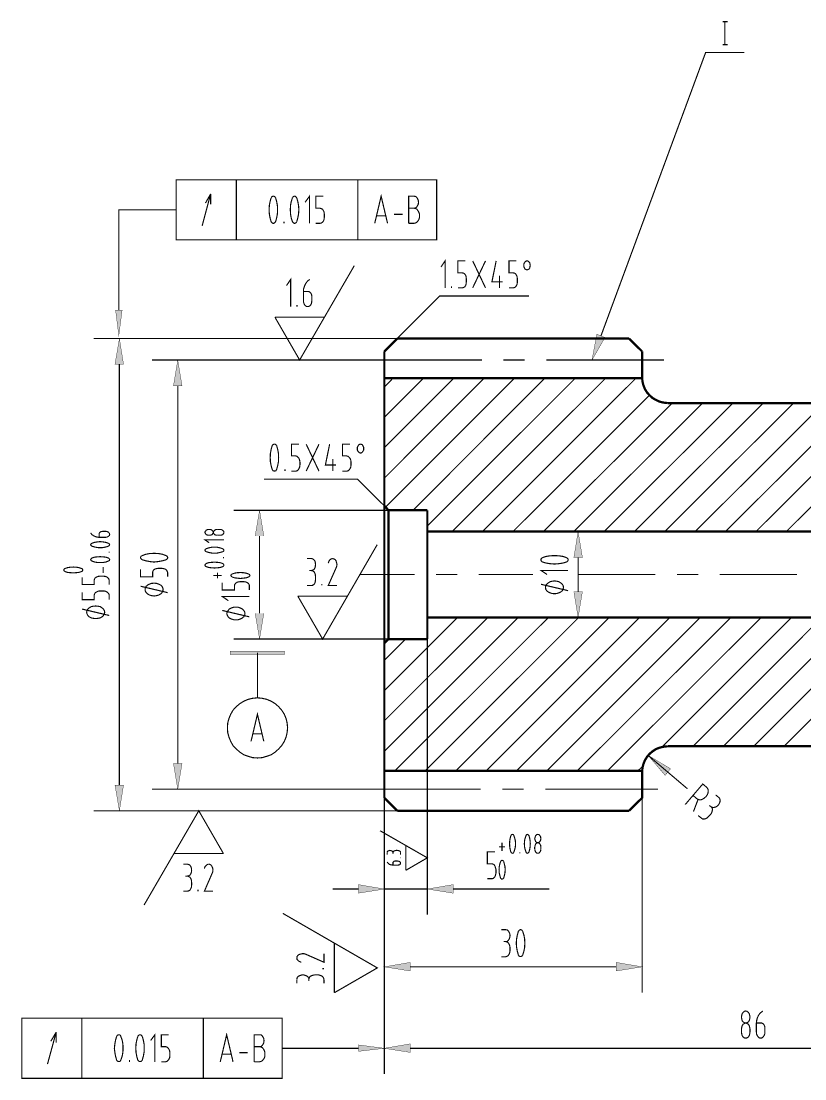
# Model space of a CAD drawing. Header units: millimetres. Extents: x -127 to 1462, y -19 to 409.
# Drawn here: x 77.3 to 168, y 134.1 to 256.6 of the extents above; entities that cross this region are included whole.
import ezdxf

# ---------------------------------------------------------------- set-up
doc = ezdxf.new("R2010")
doc.units = ezdxf.units.MM
doc.header["$LTSCALE"] = 0.5
doc.layers.add('H', color=7, linetype='Continuous')
doc.layers.add('P', color=7, linetype='Continuous')

msp = doc.modelspace()

# ---------------------------------------------------------------- hatches: boundary and pattern name
at = {"layer": 'H', "linetype": 'Continuous'}
for points in [[(88.618, 220.169), (88.23, 223.15), (88.988, 223.15), (88.618, 220.169)], [(88.159, 216.853), (89.165, 216.853), (88.671, 219.851), (88.159, 216.853)], [(144.886, 219.975), (143.969, 220.327), (143.387, 217.346), (144.886, 219.975)], [(94.933, 214.365), (95.938, 214.365), (95.426, 217.346), (94.933, 214.365)], [(104.405, 196.973), (105.392, 196.973), (104.916, 199.954), (104.405, 196.973)], [(141.288, 194.486), (142.293, 194.486), (141.781, 197.467), (141.288, 194.486)], [(141.288, 190.5), (142.293, 190.5), (141.781, 187.519), (141.288, 190.5)], [(104.405, 188.013), (105.392, 188.013), (104.916, 185.032), (104.405, 188.013)], [(101.529, 183.25), (101.529, 183.621), (107.791, 183.621), (107.791, 183.25), (101.529, 183.25)], [(94.933, 170.603), (95.938, 170.603), (95.426, 167.622), (94.933, 170.603)], [(152.488, 170.004), (151.853, 169.245), (149.895, 171.538), (152.488, 170.004)], [(88.159, 168.116), (89.165, 168.116), (88.671, 165.135), (88.159, 168.116)], [(116.364, 156.58), (116.364, 155.575), (119.345, 156.069), (116.364, 156.58)], [(127.3, 156.58), (127.3, 155.575), (124.319, 156.069), (127.3, 156.58)], [(122.326, 147.567), (122.326, 146.562), (119.345, 147.055), (122.326, 147.567)], [(146.209, 147.567), (146.209, 146.562), (149.19, 147.055), (146.209, 147.567)], [(119.345, 137.619), (116.364, 137.248), (116.364, 137.989), (119.345, 137.619)], [(122.326, 138.13), (122.326, 137.125), (119.345, 137.619), (122.326, 138.13)]]:
    msp.add_hatch(color=256, dxfattribs=at).paths.add_polyline_path(points)

# ---------------------------------------------------------------- linework, layer by layer
at = {"layer": 'P'}
for points, const_width in [([(158.521, 256.558), (159.103, 256.558)], 0.132), ([(158.768, 256.558), (158.768, 253.894)], 0.132), ([(158.521, 253.894), (159.103, 253.894)], 0.132), ([(144.427, 220.169), (156.545, 252.995), (159.526, 252.995), (161.008, 252.995)], 0.132), ([(95.25, 231.281), (95.25, 238.248), (102.217, 238.248), (102.217, 231.281), (95.25, 231.281)], 0.132), ([(102.217, 231.281), (116.276, 231.281), (116.276, 238.248), (102.217, 238.248)], 0.132), ([(116.276, 231.281), (125.395, 231.281), (125.395, 238.248), (116.276, 238.248)], 0.132), ([(99.236, 236.608), (98.249, 232.904)], 0.132), ([(99.236, 236.608), (98.637, 235.55)], 0.132), ([(99.236, 236.608), (99.236, 235.409)], 0.132), ([(110.684, 233.204), (110.684, 236.343), (110.173, 235.638)], 0.132), ([(118.233, 233.204), (118.974, 236.343), (119.715, 233.204)], 0.132), ([(106.239, 236.167), (106.116, 235.726), (106.027, 235.268), (106.01, 234.774), (106.027, 234.297), (106.116, 233.821), (106.239, 233.38)], 0.132), ([(106.751, 236.167), (106.662, 236.273), (106.557, 236.343), (106.433, 236.343), (106.327, 236.273), (106.239, 236.167)], 0.132), ([(106.751, 233.38), (106.874, 233.821), (106.962, 234.297), (106.98, 234.774), (106.962, 235.268), (106.874, 235.726), (106.751, 236.167)], 0.132), ([(108.708, 236.167), (108.567, 235.726), (108.479, 235.268), (108.462, 234.774), (108.479, 234.297), (108.567, 233.821), (108.708, 233.38)], 0.132), ([(109.202, 236.167), (109.114, 236.273), (109.008, 236.343), (108.903, 236.343), (108.797, 236.273), (108.708, 236.167)], 0.132), ([(109.202, 233.38), (109.326, 233.821), (109.414, 234.297), (109.449, 234.774), (109.414, 235.268), (109.326, 235.726), (109.202, 236.167)], 0.132), ([(111.407, 233.204), (111.901, 233.204), (112.06, 233.239), (112.183, 233.327), (112.307, 233.486), (112.377, 233.698), (112.395, 233.909), (112.395, 234.244), (112.377, 234.456), (112.307, 234.65), (112.183, 234.827), (112.06, 234.897), (111.901, 234.95), (111.407, 234.95), (111.407, 236.343), (112.272, 236.343)], 0.132), ([(122.802, 234.95), (122.961, 234.985), (123.084, 235.073), (123.19, 235.25), (123.278, 235.426), (123.296, 235.638), (123.278, 235.85), (123.19, 236.044), (123.084, 236.22), (122.961, 236.308), (122.802, 236.343), (122.167, 236.343), (122.167, 233.204)], 0.132), ([(88.6, 223.15), (88.6, 234.774), (95.25, 234.774)], 0.132), ([(119.503, 234.068), (118.463, 234.068)], 0.132), ([(120.456, 234.244), (121.461, 234.244)], 0.132), ([(122.167, 233.204), (122.802, 233.204), (122.961, 233.239), (123.102, 233.31), (123.225, 233.468), (123.331, 233.627), (123.402, 233.839), (123.419, 234.068), (123.402, 234.315), (123.331, 234.491), (123.225, 234.685), (123.102, 234.844), (122.961, 234.915), (122.802, 234.95), (122.167, 234.95)], 0.132), ([(106.239, 233.38), (106.327, 233.274), (106.433, 233.204), (106.557, 233.204), (106.662, 233.274), (106.751, 233.38)], 0.132), ([(107.721, 233.204), (107.721, 233.38)], 0.132), ([(108.708, 233.38), (108.797, 233.274), (108.903, 233.204), (109.008, 233.204), (109.114, 233.274), (109.202, 233.38)], 0.132), ([(106.68, 222.321), (109.538, 217.364), (115.87, 228.3)], 0.132), ([(126.383, 225.725), (126.383, 228.847), (125.906, 228.141)], 0.132), ([(127.864, 225.725), (128.358, 225.725), (128.499, 225.76), (128.658, 225.848), (128.764, 226.007), (128.817, 226.201), (128.834, 226.413), (128.834, 226.748), (128.817, 226.977), (128.764, 227.171), (128.658, 227.33), (128.499, 227.436), (128.358, 227.453), (127.864, 227.453), (127.864, 228.847), (128.729, 228.847)], 0.132), ([(129.575, 228.847), (131.057, 225.725)], 0.132), ([(131.057, 228.847), (129.575, 225.725)], 0.132), ([(132.292, 228.847), (131.798, 226.413), (133.033, 226.413)], 0.132), ([(133.773, 225.725), (134.267, 225.725), (134.408, 225.76), (134.549, 225.848), (134.655, 226.007), (134.726, 226.201), (134.743, 226.413), (134.743, 226.748), (134.726, 226.977), (134.655, 227.171), (134.549, 227.33), (134.408, 227.436), (134.267, 227.453), (133.773, 227.453), (133.773, 228.847), (134.638, 228.847)], 0.132), ([(136.225, 228.318), (136.208, 228.494), (136.172, 228.635), (136.084, 228.741), (135.978, 228.829), (135.872, 228.847), (135.749, 228.829), (135.643, 228.741), (135.573, 228.635), (135.502, 228.494), (135.484, 228.318), (135.502, 228.177), (135.573, 228.018), (135.643, 227.894), (135.749, 227.842), (135.872, 227.806), (135.978, 227.842), (136.084, 227.894), (136.172, 228.018), (136.208, 228.177), (136.225, 228.318)], 0.132), ([(108.497, 223.555), (108.497, 226.695), (108.021, 225.989)], 0.132), ([(110.719, 226.695), (110.508, 226.554), (110.349, 226.378), (110.19, 226.131), (110.084, 225.884), (109.996, 225.584), (109.978, 225.302), (109.978, 224.261), (109.996, 224.049), (110.067, 223.838), (110.173, 223.679), (110.314, 223.573), (110.472, 223.555), (110.613, 223.573), (110.772, 223.679), (110.878, 223.838), (110.931, 224.049), (110.949, 224.261), (110.949, 224.596), (110.949, 224.79), (110.913, 224.966), (110.825, 225.125), (110.719, 225.231), (110.596, 225.302), (110.472, 225.302), (109.978, 225.302)], 0.132), ([(132.68, 227.118), (132.68, 225.725)], 0.132), ([(127.123, 225.725), (127.123, 225.884)], 0.132), ([(119.345, 218.352), (125.748, 224.772), (136.102, 224.772)], 0.132), ([(88.6, 220.169), (88.23, 223.15), (88.988, 223.15), (88.6, 220.169)], 0.038), ([(109.238, 223.555), (109.238, 223.732)], 0.132), ([(106.68, 222.321), (112.413, 222.321)], 0.132), ([(120.844, 219.851), (85.69, 219.851)], 0.132), ([(88.159, 216.87), (89.147, 216.87), (88.671, 219.851), (88.159, 216.87)], 0.038), ([(120.844, 219.851), (119.345, 218.352)], 0.263), ([(120.844, 219.851), (147.673, 219.851)], 0.263), ([(144.886, 219.975), (143.951, 220.345), (143.387, 217.364), (144.886, 219.975)], 0.038), ([(147.673, 219.851), (149.19, 218.352)], 0.263), ([(119.345, 218.352), (119.345, 166.635)], 0.263), ([(149.19, 218.352), (149.19, 215.371)], 0.263), ([(88.671, 216.87), (88.671, 168.116)], 0.132), ([(117.052, 217.364), (92.428, 217.364)], 0.132), ([(94.933, 214.365), (95.92, 214.365), (95.426, 217.364), (94.933, 214.365)], 0.038), ([(117.052, 217.364), (130.634, 217.364)], 0.132), ([(133.138, 217.364), (135.608, 217.364)], 0.132), ([(138.113, 217.364), (151.73, 217.364)], 0.132), ([(119.345, 215.265), (149.19, 215.265)], 0.263), ([(119.345, 214.224), (120.35, 215.265)], 0.132), ([(119.345, 210.714), (123.896, 215.265)], 0.132), ([(119.345, 207.204), (127.406, 215.265)], 0.132), ([(119.345, 203.676), (130.916, 215.265)], 0.132), ([(119.486, 200.307), (134.426, 215.265)], 0.132), ([(122.661, 199.954), (137.936, 215.265)], 0.132), ([(124.319, 198.12), (141.464, 215.265)], 0.132), ([(127.194, 197.485), (144.974, 215.265)], 0.132), ([(130.704, 197.485), (148.484, 215.265)], 0.132), ([(149.19, 215.371), (149.225, 214.895), (149.331, 214.454), (149.507, 214.013), (149.754, 213.607), (150.054, 213.272), (150.407, 212.954), (150.813, 212.725), (151.236, 212.531), (151.694, 212.425), (152.171, 212.372)], 0.263), ([(95.426, 170.621), (95.426, 214.365)], 0.132), ([(134.232, 197.485), (150.036, 213.272)], 0.132), ([(137.76, 197.485), (152.682, 212.372)], 0.132), ([(141.27, 197.485), (156.192, 212.372)], 0.132), ([(144.78, 197.485), (159.703, 212.372)], 0.132), ([(148.29, 197.485), (163.213, 212.372)], 0.132), ([(151.8, 197.485), (166.723, 212.372)], 0.132), ([(152.171, 212.372), (185.967, 212.372)], 0.263), ([(155.328, 197.485), (170.251, 212.372)], 0.132), ([(158.838, 197.485), (173.761, 212.372)], 0.132), ([(162.366, 197.485), (177.271, 212.372)], 0.132), ([(165.876, 197.485), (180.799, 212.372)], 0.132), ([(106.363, 207.451), (106.239, 207.01), (106.151, 206.534), (106.133, 206.058), (106.151, 205.581), (106.239, 205.123), (106.363, 204.682)], 0.132), ([(106.874, 207.451), (106.786, 207.557), (106.68, 207.61), (106.557, 207.61), (106.451, 207.557), (106.363, 207.451)], 0.132), ([(106.874, 204.682), (106.998, 205.123), (107.086, 205.581), (107.103, 206.058), (107.086, 206.534), (106.998, 207.01), (106.874, 207.451)], 0.132), ([(108.585, 204.488), (109.079, 204.488), (109.238, 204.523), (109.361, 204.629), (109.467, 204.788), (109.538, 204.964), (109.573, 205.193), (109.573, 205.546), (109.538, 205.758), (109.467, 205.952), (109.361, 206.093), (109.238, 206.199), (109.079, 206.252), (108.585, 206.252), (108.585, 207.61), (109.449, 207.61)], 0.132), ([(110.296, 207.61), (111.778, 204.488)], 0.132), ([(111.778, 207.61), (110.296, 204.488)], 0.132), ([(113.012, 207.61), (112.518, 205.193), (113.753, 205.193)], 0.132), ([(114.494, 204.488), (114.97, 204.488), (115.147, 204.523), (115.27, 204.629), (115.376, 204.788), (115.464, 204.964), (115.482, 205.193), (115.482, 205.546), (115.464, 205.758), (115.376, 205.952), (115.27, 206.093), (115.147, 206.199), (114.97, 206.252), (114.494, 206.252), (114.494, 207.61), (115.358, 207.61)], 0.132), ([(116.946, 207.116), (116.946, 207.257), (116.875, 207.398), (116.805, 207.539), (116.699, 207.592), (116.593, 207.61), (116.487, 207.592), (116.381, 207.539), (116.293, 207.398), (116.223, 207.257), (116.223, 207.116), (116.223, 206.939), (116.293, 206.798), (116.381, 206.693), (116.487, 206.604), (116.593, 206.587), (116.699, 206.604), (116.805, 206.693), (116.875, 206.798), (116.946, 206.939), (116.946, 207.116)], 0.132), ([(113.383, 205.881), (113.383, 204.488)], 0.132), ([(106.363, 204.682), (106.451, 204.541), (106.557, 204.505), (106.68, 204.505), (106.786, 204.541), (106.874, 204.682)], 0.132), ([(107.844, 204.488), (107.844, 204.682)], 0.132), ([(119.345, 200.466), (116.24, 203.553), (105.41, 203.553)], 0.132), ([(119.839, 199.954), (101.918, 199.954)], 0.132), ([(104.387, 196.973), (105.392, 196.973), (104.898, 199.954), (104.387, 196.973)], 0.038), ([(124.319, 199.954), (119.839, 199.954), (119.345, 200.466)], 0.263), ([(119.839, 185.032), (119.839, 199.954)], 0.263), ([(124.319, 199.954), (124.319, 185.032)], 0.263), ([(85.337, 197.326), (85.496, 197.132), (85.725, 196.973), (86.007, 196.868), (86.325, 196.815), (87.066, 196.815), (87.242, 196.85), (87.401, 196.938), (87.507, 197.026), (87.542, 197.168), (87.507, 197.291), (87.401, 197.414), (87.242, 197.485), (87.066, 197.52), (86.801, 197.52), (86.66, 197.503), (86.501, 197.467), (86.395, 197.379), (86.342, 197.291), (86.325, 197.168), (86.325, 196.815)], 0.132), ([(99.06, 197.732), (98.866, 197.714), (98.725, 197.644), (98.619, 197.52), (98.566, 197.397), (98.619, 197.273), (98.725, 197.132), (98.866, 197.079), (99.06, 197.062), (99.254, 197.079), (99.395, 197.132), (99.501, 197.273), (99.554, 197.397), (99.501, 197.52), (99.395, 197.644), (99.254, 197.714), (99.06, 197.732)], 0.132), ([(100.03, 197.732), (99.836, 197.714), (99.695, 197.644), (99.589, 197.52), (99.554, 197.397), (99.589, 197.273), (99.695, 197.132), (99.836, 197.079), (100.03, 197.062)], 0.132), ([(100.03, 197.732), (100.295, 197.732)], 0.132), ([(100.295, 197.062), (100.471, 197.079), (100.63, 197.132), (100.736, 197.273), (100.771, 197.397), (100.736, 197.52), (100.63, 197.644), (100.471, 197.714), (100.295, 197.732)], 0.132), ([(199.902, 197.485), (124.319, 197.485)], 0.263), ([(141.781, 197.485), (138.783, 197.485)], 0.132), ([(141.288, 194.486), (142.275, 194.486), (141.781, 197.485), (141.288, 194.486)], 0.038), ([(85.478, 196.127), (85.39, 196.056), (85.337, 195.95), (85.39, 195.88), (85.478, 195.792)], 0.132), ([(87.418, 196.127), (87.101, 196.233), (86.783, 196.286), (86.448, 196.321), (86.113, 196.286), (85.796, 196.233), (85.478, 196.127)], 0.132), ([(87.418, 195.792), (87.507, 195.88), (87.542, 195.95), (87.507, 196.056), (87.418, 196.127)], 0.132), ([(100.771, 196.533), (98.566, 196.533), (99.06, 196.197)], 0.132), ([(100.295, 197.062), (100.03, 197.062)], 0.132), ([(104.898, 196.973), (104.898, 188.013)], 0.132), ([(85.478, 195.792), (85.796, 195.703), (86.113, 195.633), (86.448, 195.615), (86.783, 195.633), (87.101, 195.703), (87.418, 195.792)], 0.132), ([(87.542, 195.104), (87.418, 195.104)], 0.132), ([(94.086, 194.698), (93.645, 194.857), (93.169, 194.945), (92.692, 194.963), (92.198, 194.945), (91.74, 194.857), (91.299, 194.698)], 0.132), ([(98.707, 195.492), (98.619, 195.421), (98.566, 195.315), (98.619, 195.227), (98.707, 195.157)], 0.132), ([(100.648, 195.492), (100.33, 195.598), (100.013, 195.668), (99.677, 195.686), (99.342, 195.668), (99.025, 195.598), (98.707, 195.492)], 0.132), ([(98.707, 195.157), (99.025, 195.068), (99.342, 194.998), (99.677, 194.98), (100.013, 194.998), (100.33, 195.068), (100.648, 195.157)], 0.132), ([(100.648, 195.157), (100.736, 195.227), (100.771, 195.315), (100.736, 195.421), (100.648, 195.492)], 0.132), ([(109.326, 190.006), (112.201, 185.032), (118.516, 195.968)], 0.132), ([(85.478, 194.416), (85.39, 194.328), (85.337, 194.239), (85.39, 194.134), (85.478, 194.081)], 0.132), ([(87.418, 194.416), (87.101, 194.522), (86.783, 194.557), (86.448, 194.575), (86.113, 194.557), (85.796, 194.522), (85.478, 194.416)], 0.132), ([(85.478, 194.081), (85.796, 193.957), (86.113, 193.904), (86.448, 193.904), (86.783, 193.904), (87.101, 193.957), (87.418, 194.081)], 0.132), ([(87.418, 194.081), (87.507, 194.134), (87.542, 194.239), (87.507, 194.328), (87.418, 194.416)], 0.132), ([(91.299, 194.698), (91.193, 194.628), (91.123, 194.522), (91.123, 194.416), (91.193, 194.31), (91.299, 194.222)], 0.132), ([(91.299, 194.222), (91.74, 194.098), (92.198, 194.01), (92.692, 193.957), (93.169, 194.01), (93.645, 194.098), (94.086, 194.222)], 0.132), ([(94.086, 194.222), (94.192, 194.31), (94.262, 194.416), (94.262, 194.522), (94.192, 194.628), (94.086, 194.698)], 0.132), ([(98.707, 193.781), (98.619, 193.693), (98.566, 193.604), (98.619, 193.499), (98.707, 193.428)], 0.132), ([(100.648, 193.781), (100.33, 193.887), (100.013, 193.922), (99.677, 193.94), (99.342, 193.922), (99.025, 193.887), (98.707, 193.781)], 0.132), ([(100.771, 194.469), (100.648, 194.469)], 0.132), ([(100.648, 193.428), (100.736, 193.499), (100.771, 193.604), (100.736, 193.693), (100.648, 193.781)], 0.132), ([(110.402, 194.363), (110.896, 194.363)], 0.132), ([(110.896, 192.969), (111.037, 193.022), (111.196, 193.093), (111.301, 193.252), (111.354, 193.463), (111.372, 193.675), (111.354, 193.887), (111.301, 194.081), (111.196, 194.222), (111.037, 194.328), (110.896, 194.363)], 0.132), ([(113.348, 194.363), (113.206, 194.328), (113.048, 194.222), (112.924, 194.045), (112.854, 193.834)], 0.132), ([(113.771, 193.305), (113.841, 193.499), (113.859, 193.71), (113.806, 193.904), (113.753, 194.098), (113.647, 194.239), (113.489, 194.328), (113.348, 194.363)], 0.132), ([(137.654, 194.469), (137.548, 194.381), (137.478, 194.292), (137.478, 194.151), (137.548, 194.045), (137.654, 193.957)], 0.132), ([(140.441, 194.469), (140, 194.61), (139.524, 194.68), (139.047, 194.698), (138.553, 194.68), (138.095, 194.61), (137.654, 194.469)], 0.132), ([(137.654, 193.957), (138.095, 193.834), (138.553, 193.763), (139.047, 193.728), (139.524, 193.763), (140, 193.834), (140.441, 193.957)], 0.132), ([(140.441, 193.957), (140.547, 194.045), (140.617, 194.151), (140.617, 194.292), (140.547, 194.381), (140.441, 194.469)], 0.132), ([(141.781, 194.486), (141.781, 190.518)], 0.132), ([(82.356, 193.199), (82.268, 193.146), (82.233, 193.04), (82.268, 192.934), (82.356, 192.864)], 0.132), ([(84.314, 193.199), (83.996, 193.305), (83.679, 193.358), (83.326, 193.375), (82.991, 193.358), (82.656, 193.305), (82.356, 193.199)], 0.132), ([(82.356, 192.864), (82.656, 192.758), (82.991, 192.723), (83.326, 192.705), (83.679, 192.723), (83.996, 192.758), (84.314, 192.864)], 0.132), ([(84.314, 192.864), (84.384, 192.934), (84.437, 193.04), (84.384, 193.146), (84.314, 193.199)], 0.132), ([(86.801, 192.705), (86.801, 193.375)], 0.132), ([(94.262, 192.246), (94.262, 192.74), (94.209, 192.881), (94.121, 193.04), (93.962, 193.146), (93.768, 193.199), (93.557, 193.234), (93.222, 193.234), (92.992, 193.199), (92.798, 193.146), (92.639, 193.04), (92.534, 192.881), (92.516, 192.74), (92.516, 192.246), (91.123, 192.246), (91.123, 193.111)], 0.132), ([(98.707, 193.428), (99.025, 193.322), (99.342, 193.287), (99.677, 193.269), (100.013, 193.287), (100.33, 193.322), (100.648, 193.428)], 0.132), ([(100.524, 192.405), (99.554, 192.405)], 0.132), ([(100.03, 192.052), (100.03, 192.74)], 0.132), ([(101.706, 192.564), (101.618, 192.511), (101.582, 192.405), (101.618, 192.299), (101.706, 192.229)], 0.132), ([(103.646, 192.564), (103.329, 192.67), (103.011, 192.723), (102.676, 192.74), (102.341, 192.723), (102.023, 192.67), (101.706, 192.564)], 0.132), ([(103.646, 192.229), (103.734, 192.299), (103.787, 192.405), (103.734, 192.511), (103.646, 192.564)], 0.132), ([(110.896, 192.969), (110.666, 192.969)], 0.132), ([(111.372, 192.264), (111.354, 192.493), (111.301, 192.67), (111.196, 192.846), (111.037, 192.934), (110.896, 192.969)], 0.132), ([(113.771, 193.305), (112.854, 191.241), (113.859, 191.241)], 0.132), ([(116.54, 192.511), (122.837, 192.511)], 0.132), ([(125.307, 192.511), (127.811, 192.511)], 0.132), ([(130.281, 192.511), (136.543, 192.511)], 0.132), ([(140.617, 192.987), (137.478, 192.987), (138.183, 192.511)], 0.132), ([(141.781, 192.511), (150.724, 192.511)], 0.132), ([(153.211, 192.511), (155.698, 192.511)], 0.132), ([(158.186, 192.511), (167.128, 192.511)], 0.132), ([(87.489, 191.347), (87.489, 191.823), (87.454, 191.982), (87.348, 192.123), (87.207, 192.229), (87.013, 192.299), (86.783, 192.317), (86.448, 192.317), (86.237, 192.299), (86.043, 192.229), (85.866, 192.123), (85.796, 191.982), (85.743, 191.823), (85.743, 191.347), (84.349, 191.347), (84.349, 192.193)], 0.132), ([(94.262, 190.412), (91.123, 191.153)], 0.132), ([(92.692, 191.505), (92.41, 191.488), (92.163, 191.4), (91.952, 191.294), (91.775, 191.153), (91.669, 190.959), (91.652, 190.765), (91.669, 190.588), (91.775, 190.412), (91.952, 190.253), (92.163, 190.13), (92.41, 190.059), (92.692, 190.024), (92.957, 190.059), (93.222, 190.13), (93.433, 190.253), (93.592, 190.412), (93.698, 190.588), (93.733, 190.765), (93.698, 190.959), (93.592, 191.153), (93.433, 191.294), (93.222, 191.4), (92.957, 191.488), (92.692, 191.505)], 0.132), ([(103.717, 190.712), (103.717, 191.188), (103.699, 191.347), (103.593, 191.488), (103.434, 191.594), (103.258, 191.664), (103.011, 191.682), (102.676, 191.682), (102.464, 191.664), (102.27, 191.594), (102.112, 191.488), (102.023, 191.347), (101.988, 191.188), (101.988, 190.712), (100.577, 190.712), (100.577, 191.558)], 0.132), ([(101.706, 192.229), (102.023, 192.123), (102.341, 192.088), (102.676, 192.052), (103.011, 192.088), (103.329, 192.123), (103.646, 192.229)], 0.132), ([(110.896, 191.241), (110.402, 191.241)], 0.132), ([(110.896, 191.241), (111.037, 191.258), (111.196, 191.364), (111.301, 191.505), (111.354, 191.699), (111.372, 191.929)], 0.132), ([(111.372, 192.264), (111.372, 191.929)], 0.132), ([(112.113, 191.241), (112.113, 191.4)], 0.132), ([(140.617, 190.641), (137.478, 191.382)], 0.132), ([(139.047, 191.77), (138.765, 191.735), (138.518, 191.664), (138.307, 191.523), (138.13, 191.382), (138.024, 191.206), (138.007, 191.029), (138.024, 190.835), (138.13, 190.641), (138.307, 190.5), (138.518, 190.394), (138.765, 190.306), (139.047, 190.288), (139.312, 190.306), (139.577, 190.394), (139.788, 190.5), (139.947, 190.641), (140.053, 190.835), (140.088, 191.029), (140.053, 191.206), (139.947, 191.382), (139.788, 191.523), (139.577, 191.664), (139.312, 191.735), (139.047, 191.77)], 0.132), ([(87.489, 189.6), (87.489, 190.112), (87.454, 190.253), (87.348, 190.394), (87.207, 190.5), (87.013, 190.588), (86.783, 190.606), (86.448, 190.606), (86.237, 190.588), (86.043, 190.5), (85.866, 190.394), (85.796, 190.253), (85.743, 190.112), (85.743, 189.6), (84.349, 189.6), (84.349, 190.465)], 0.132), ([(103.717, 189.971), (100.577, 189.971), (101.283, 189.477)], 0.132), ([(109.326, 190.006), (115.058, 190.006)], 0.132), ([(141.288, 190.518), (142.275, 190.518), (141.781, 187.537), (141.288, 190.518)], 0.038), ([(85.919, 188.86), (85.654, 188.842), (85.408, 188.789), (85.178, 188.648), (85.019, 188.507), (84.914, 188.33), (84.878, 188.136), (84.914, 187.96), (85.019, 187.766), (85.178, 187.607), (85.408, 187.484), (85.654, 187.431), (85.919, 187.413), (86.184, 187.431), (86.448, 187.484), (86.66, 187.607), (86.819, 187.766), (86.924, 187.96), (86.977, 188.136), (86.924, 188.33), (86.819, 188.507), (86.66, 188.648), (86.448, 188.789), (86.184, 188.842), (85.919, 188.86)], 0.132), ([(102.147, 188.736), (101.9, 188.718), (101.635, 188.63), (101.406, 188.524), (101.265, 188.348), (101.159, 188.189), (101.106, 187.995), (101.159, 187.801), (101.265, 187.607), (101.406, 187.466), (101.635, 187.36), (101.9, 187.272), (102.147, 187.254), (102.429, 187.272), (102.676, 187.36), (102.888, 187.466), (103.064, 187.607), (103.17, 187.801), (103.205, 187.995), (103.17, 188.189), (103.064, 188.348), (102.888, 188.524), (102.676, 188.63), (102.429, 188.718), (102.147, 188.736)], 0.132), ([(87.489, 187.766), (84.349, 188.507)], 0.132), ([(103.717, 187.607), (100.577, 188.348)], 0.132), ([(104.387, 188.013), (105.392, 188.013), (104.898, 185.032), (104.387, 188.013)], 0.038), ([(119.345, 179.07), (127.811, 187.537)], 0.132), ([(119.345, 175.56), (131.322, 187.537)], 0.132), ([(119.345, 172.032), (134.832, 187.537)], 0.132), ([(120.562, 169.757), (138.342, 187.537)], 0.132), ([(124.072, 169.757), (141.852, 187.537)], 0.132), ([(199.902, 187.537), (124.319, 187.537)], 0.263), ([(127.6, 169.757), (145.38, 187.537)], 0.132), ([(131.128, 169.757), (148.908, 187.537)], 0.132), ([(134.638, 169.757), (152.418, 187.537)], 0.132), ([(138.148, 169.757), (155.928, 187.537)], 0.132), ([(141.781, 187.537), (138.783, 187.537)], 0.132), ([(141.676, 169.757), (159.456, 187.537)], 0.132), ([(145.186, 169.757), (162.966, 187.537)], 0.132), ([(151.483, 172.526), (166.476, 187.537)], 0.132), ([(155.081, 172.614), (169.986, 187.537)], 0.132), ([(158.609, 172.614), (173.496, 187.537)], 0.132), ([(162.119, 172.614), (177.042, 187.537)], 0.132), ([(165.629, 172.614), (180.552, 187.537)], 0.132), ([(119.839, 185.032), (101.918, 185.032)], 0.132), ([(124.319, 185.032), (119.839, 185.032), (119.345, 184.556)], 0.263), ([(119.345, 182.58), (121.797, 185.032)], 0.132), ([(124.319, 185.032), (124.319, 153.106)], 0.132), ([(101.512, 183.25), (101.512, 183.638), (107.774, 183.638), (107.774, 183.25), (101.512, 183.25)], 0.038), ([(104.652, 183.444), (104.652, 178.223)], 0.132), ([(108.144, 174.748), (108.091, 175.295), (107.968, 175.824), (107.756, 176.336), (107.456, 176.795), (107.103, 177.2), (106.698, 177.553), (106.239, 177.835), (105.728, 178.047), (105.198, 178.17), (104.652, 178.223), (104.105, 178.17), (103.576, 178.047), (103.082, 177.835), (102.623, 177.553), (102.2, 177.2), (101.829, 176.795), (101.565, 176.336), (101.353, 175.824), (101.212, 175.295), (101.177, 174.748), (101.212, 174.202), (101.353, 173.673), (101.565, 173.161), (101.829, 172.685), (102.2, 172.297), (102.623, 171.926), (103.082, 171.626), (103.576, 171.45), (104.105, 171.291), (104.652, 171.256), (105.198, 171.291), (105.728, 171.45), (106.239, 171.626), (106.698, 171.926), (107.103, 172.297), (107.456, 172.685), (107.756, 173.161), (107.968, 173.673), (108.091, 174.202), (108.144, 174.748)], 0.132), ([(103.911, 173.179), (104.652, 176.318), (105.392, 173.179)], 0.132), ([(105.181, 174.043), (104.122, 174.043)], 0.132), ([(152.171, 172.614), (151.694, 172.561), (151.236, 172.455), (150.813, 172.297), (150.407, 172.032), (150.054, 171.732), (149.754, 171.379), (149.507, 170.974), (149.331, 170.533), (149.225, 170.092), (149.19, 169.616), (149.19, 166.635), (147.673, 165.135)], 0.263), ([(152.488, 170.004), (151.853, 169.245), (149.878, 171.556), (152.488, 170.004)], 0.038), ([(154.428, 167.693), (149.878, 171.556)], 0.132), ([(152.171, 172.614), (185.967, 172.614)], 0.263), ([(94.933, 170.621), (95.92, 170.621), (95.426, 167.64), (94.933, 170.621)], 0.038), ([(148.696, 169.757), (149.26, 170.303)], 0.132), ([(119.345, 169.757), (149.19, 169.757)], 0.263), ([(88.159, 168.116), (89.147, 168.116), (88.671, 165.135), (88.159, 168.116)], 0.038), ([(154.182, 165.858), (156.21, 168.24), (156.669, 167.852)], 0.132), ([(155.557, 166.511), (155.698, 166.441), (155.875, 166.405), (156.069, 166.423), (156.245, 166.511), (156.422, 166.635), (156.598, 166.793), (156.722, 166.97), (156.81, 167.164), (156.845, 167.375), (156.845, 167.569), (156.774, 167.711), (156.669, 167.852)], 0.132), ([(117.457, 167.64), (92.428, 167.64)], 0.132), ([(117.457, 167.64), (130.51, 167.64)], 0.132), ([(119.345, 166.635), (120.844, 165.135)], 0.263), ([(119.345, 167.64), (119.345, 153.106)], 0.132), ([(119.345, 166.635), (119.345, 144.074)], 0.132), ([(119.345, 166.635), (119.345, 134.655)], 0.132), ([(132.997, 167.64), (135.484, 167.64)], 0.132), ([(137.971, 167.64), (151.042, 167.64)], 0.132), ([(149.19, 166.635), (149.19, 144.074)], 0.132), ([(155.557, 166.511), (155.081, 166.917)], 0.132), ([(157.18, 165.594), (157.339, 165.523), (157.498, 165.523), (157.674, 165.559), (157.868, 165.664), (158.009, 165.806), (158.133, 165.982), (158.203, 166.176), (158.221, 166.37), (158.186, 166.529), (158.097, 166.652)], 0.132), ([(157.709, 166.97), (158.097, 166.652)], 0.132), ([(155.663, 166.441), (155.134, 165.047)], 0.132), ([(157.18, 165.594), (156.986, 165.753)], 0.132), ([(157.127, 164.73), (157.251, 164.924), (157.304, 165.118), (157.339, 165.312), (157.286, 165.47), (157.18, 165.594)], 0.132), ([(120.844, 165.135), (85.69, 165.135)], 0.132), ([(100.718, 160.179), (97.861, 165.135), (91.528, 154.217)], 0.132), ([(120.844, 165.135), (147.673, 165.135)], 0.263), ([(156.069, 164.271), (155.681, 164.588)], 0.132), ([(156.069, 164.271), (156.21, 164.183), (156.386, 164.183), (156.545, 164.218), (156.739, 164.324), (156.88, 164.483)], 0.132), ([(157.127, 164.73), (156.88, 164.483)], 0.132), ([(121.832, 158.238), (124.319, 159.685), (118.851, 162.825)], 0.132), ([(134.003, 162.278), (133.914, 161.96), (133.862, 161.643), (133.844, 161.308), (133.862, 160.973), (133.914, 160.655), (134.003, 160.338)], 0.132), ([(134.338, 162.278), (134.285, 162.366), (134.179, 162.401), (134.091, 162.366), (134.003, 162.278)], 0.132), ([(134.338, 160.338), (134.444, 160.655), (134.514, 160.973), (134.532, 161.308), (134.514, 161.643), (134.444, 161.96), (134.338, 162.278)], 0.132), ([(135.749, 162.278), (135.643, 161.96), (135.573, 161.643), (135.555, 161.308), (135.573, 160.973), (135.643, 160.655), (135.749, 160.338)], 0.132), ([(136.084, 162.278), (135.996, 162.366), (135.908, 162.401), (135.802, 162.366), (135.749, 162.278)], 0.132), ([(136.084, 160.338), (136.172, 160.655), (136.225, 160.973), (136.243, 161.308), (136.225, 161.643), (136.172, 161.96), (136.084, 162.278)], 0.132), ([(137.46, 161.925), (137.442, 162.101), (137.354, 162.26), (137.248, 162.366), (137.125, 162.401), (136.966, 162.366), (136.86, 162.26), (136.807, 162.101), (136.754, 161.925), (136.807, 161.731), (136.86, 161.572), (136.966, 161.484), (137.125, 161.431), (137.248, 161.484), (137.354, 161.572), (137.442, 161.731), (137.46, 161.925)], 0.132), ([(120.35, 160.302), (120.333, 160.39), (120.244, 160.479), (120.138, 160.514), (119.997, 160.549), (119.874, 160.514), (119.768, 160.479), (119.68, 160.39), (119.662, 160.302)], 0.132), ([(120.685, 160.549), (120.562, 160.514), (120.456, 160.479), (120.368, 160.39), (120.35, 160.302)], 0.132), ([(120.685, 160.549), (120.862, 160.549)], 0.132), ([(121.214, 160.302), (121.197, 160.39), (121.109, 160.479), (121.003, 160.514), (120.862, 160.549)], 0.132), ([(121.832, 158.238), (121.832, 161.114)], 0.132), ([(132.627, 160.955), (133.332, 160.955)], 0.132), ([(132.962, 160.461), (132.962, 161.431)], 0.132), ([(137.46, 160.955), (137.442, 161.131), (137.354, 161.29), (137.248, 161.396), (137.125, 161.431), (136.966, 161.396), (136.86, 161.29), (136.807, 161.131), (136.754, 160.955)], 0.132), ([(136.754, 160.69), (136.754, 160.955)], 0.132), ([(136.754, 160.69), (136.807, 160.496), (136.86, 160.355), (136.966, 160.249), (137.125, 160.214), (137.248, 160.249), (137.354, 160.355), (137.442, 160.496), (137.46, 160.69)], 0.132), ([(137.46, 160.955), (137.46, 160.69)], 0.132), ([(100.718, 160.179), (94.968, 160.179)], 0.132), ([(119.662, 160.055), (119.662, 160.302)], 0.132), ([(119.662, 159.191), (119.768, 159.068), (119.927, 158.926), (120.121, 158.873), (120.35, 158.838), (120.862, 158.838), (121.003, 158.856), (121.109, 158.891), (121.197, 158.979), (121.214, 159.085), (121.197, 159.173), (121.109, 159.244), (121.003, 159.297), (120.862, 159.314), (120.685, 159.314), (120.579, 159.314), (120.474, 159.279), (120.403, 159.226), (120.35, 159.156), (120.35, 158.838)], 0.132), ([(120.35, 160.302), (120.35, 160.179)], 0.132), ([(121.214, 159.703), (121.144, 159.703)], 0.132), ([(121.214, 160.302), (121.214, 160.055)], 0.132), ([(131.269, 157.268), (131.763, 157.268), (131.939, 157.286), (132.062, 157.392), (132.168, 157.533), (132.221, 157.727), (132.274, 157.956), (132.274, 158.309), (132.221, 158.503), (132.168, 158.697), (132.062, 158.873), (131.939, 158.962), (131.763, 158.997), (131.269, 158.997), (131.269, 160.39), (132.151, 160.39)], 0.132), ([(132.803, 159.279), (132.715, 158.962), (132.644, 158.644), (132.627, 158.309), (132.644, 157.956), (132.715, 157.639), (132.803, 157.321)], 0.132), ([(133.156, 159.279), (133.068, 159.367), (132.962, 159.403), (132.891, 159.367), (132.803, 159.279)], 0.132), ([(133.156, 157.321), (133.244, 157.639), (133.315, 157.956), (133.332, 158.309), (133.315, 158.644), (133.244, 158.962), (133.156, 159.279)], 0.132), ([(134.003, 160.338), (134.091, 160.249), (134.179, 160.214), (134.285, 160.249), (134.338, 160.338)], 0.132), ([(135.043, 160.214), (135.043, 160.338)], 0.132), ([(135.749, 160.338), (135.802, 160.249), (135.908, 160.214), (135.996, 160.249), (136.084, 160.338)], 0.132), ([(96.061, 158.962), (96.538, 158.962)], 0.132), ([(96.538, 157.568), (96.696, 157.603), (96.838, 157.692), (96.943, 157.85), (97.014, 158.044), (97.032, 158.256), (97.014, 158.468), (96.943, 158.662), (96.838, 158.838), (96.696, 158.909), (96.538, 158.962)], 0.132), ([(98.989, 158.962), (98.848, 158.909), (98.707, 158.803), (98.566, 158.644), (98.513, 158.433)], 0.132), ([(99.413, 157.903), (99.483, 158.097), (99.501, 158.309), (99.466, 158.503), (99.395, 158.679), (99.289, 158.838), (99.148, 158.926), (98.989, 158.962)], 0.132), ([(96.538, 157.568), (96.291, 157.568)], 0.132), ([(97.032, 156.863), (97.014, 157.074), (96.943, 157.286), (96.838, 157.427), (96.696, 157.533), (96.538, 157.568)], 0.132), ([(97.032, 156.863), (97.032, 156.528)], 0.132), ([(99.413, 157.903), (98.513, 155.822), (99.501, 155.822)], 0.132), ([(132.803, 157.321), (132.891, 157.251), (132.962, 157.198), (133.068, 157.251), (133.156, 157.321)], 0.132), ([(96.538, 155.822), (96.061, 155.822)], 0.132), ([(96.538, 155.822), (96.696, 155.857), (96.838, 155.945), (96.943, 156.122), (97.014, 156.316), (97.032, 156.528)], 0.132), ([(97.772, 155.822), (97.772, 155.998)], 0.132), ([(116.346, 156.069), (113.365, 156.069)], 0.132), ([(116.346, 156.58), (116.346, 155.593), (119.345, 156.069), (116.346, 156.58)], 0.038), ([(119.345, 156.069), (124.319, 156.069)], 0.132), ([(127.3, 156.58), (127.3, 155.593), (124.319, 156.069), (127.3, 156.58)], 0.038), ([(127.3, 156.069), (138.448, 156.069)], 0.132), ([(113.559, 144.057), (118.533, 146.932), (107.597, 153.247)], 0.132), ([(132.909, 151.359), (133.385, 151.359)], 0.132), ([(133.385, 149.983), (133.562, 150.001), (133.685, 150.107), (133.791, 150.248), (133.862, 150.442), (133.897, 150.689), (133.862, 150.901), (133.791, 151.077), (133.685, 151.236), (133.562, 151.342), (133.385, 151.359)], 0.132), ([(134.867, 151.183), (134.743, 150.742), (134.655, 150.283), (134.62, 149.789), (134.655, 149.331), (134.743, 148.855), (134.867, 148.414)], 0.132), ([(135.361, 151.183), (135.273, 151.289), (135.167, 151.359), (135.061, 151.359), (134.955, 151.289), (134.867, 151.183)], 0.132), ([(135.361, 148.414), (135.502, 148.855), (135.59, 149.331), (135.608, 149.789), (135.59, 150.283), (135.502, 150.742), (135.361, 151.183)], 0.132), ([(113.559, 144.057), (113.559, 149.807)], 0.132), ([(133.385, 149.983), (133.156, 149.983)], 0.132), ([(133.897, 149.278), (133.862, 149.49), (133.791, 149.684), (133.685, 149.842), (133.562, 149.931), (133.385, 149.983)], 0.132), ([(110.278, 148.502), (110.084, 148.572), (109.873, 148.59), (109.661, 148.537), (109.467, 148.484), (109.343, 148.378), (109.238, 148.255), (109.22, 148.096)], 0.132), ([(110.278, 148.502), (112.36, 147.585), (112.36, 148.59)], 0.132), ([(133.385, 148.22), (132.909, 148.22)], 0.132), ([(133.385, 148.22), (133.562, 148.273), (133.685, 148.378), (133.791, 148.519), (133.862, 148.713), (133.897, 148.925)], 0.132), ([(133.897, 149.278), (133.897, 148.925)], 0.132), ([(134.867, 148.414), (134.955, 148.29), (135.061, 148.255), (135.167, 148.255), (135.273, 148.29), (135.361, 148.414)], 0.132), ([(109.22, 148.096), (109.238, 147.92), (109.361, 147.779), (109.52, 147.673), (109.732, 147.585)], 0.132), ([(122.326, 147.567), (122.326, 146.579), (119.345, 147.055), (122.326, 147.567)], 0.038), ([(122.326, 147.055), (146.191, 147.055)], 0.132), ([(146.191, 147.567), (146.191, 146.579), (149.19, 147.055), (146.191, 147.567)], 0.038), ([(110.613, 145.627), (110.578, 145.768), (110.472, 145.927), (110.314, 146.015), (110.137, 146.085), (109.926, 146.138), (109.679, 146.085), (109.502, 146.015), (109.343, 145.927), (109.238, 145.768), (109.22, 145.627)], 0.132), ([(111.301, 146.138), (111.09, 146.085), (110.896, 146.015), (110.737, 145.927), (110.631, 145.768), (110.613, 145.627)], 0.132), ([(111.301, 146.138), (111.654, 146.138)], 0.132), ([(112.36, 145.627), (112.307, 145.768), (112.201, 145.927), (112.06, 146.015), (111.866, 146.085), (111.654, 146.138)], 0.132), ([(112.36, 146.844), (112.183, 146.844)], 0.132), ([(109.22, 145.133), (109.22, 145.627)], 0.132), ([(110.613, 145.627), (110.613, 145.397)], 0.132), ([(112.36, 145.627), (112.36, 145.133)], 0.132), ([(77.364, 134.144), (77.364, 141.111), (84.332, 141.111), (84.332, 134.144), (77.364, 134.144)], 0.132), ([(84.332, 134.144), (98.39, 134.144), (98.39, 141.111), (84.332, 141.111)], 0.132), ([(98.39, 134.144), (107.509, 134.144), (107.509, 141.111), (98.39, 141.111)], 0.132), ([(161.678, 141.235), (161.643, 141.446), (161.59, 141.64), (161.484, 141.781), (161.325, 141.905), (161.184, 141.94), (161.043, 141.905), (160.884, 141.781), (160.778, 141.64), (160.726, 141.446), (160.69, 141.235), (160.726, 141.023), (160.778, 140.811), (160.884, 140.67), (161.043, 140.582), (161.184, 140.547), (161.325, 140.582), (161.484, 140.67), (161.59, 140.811), (161.643, 141.023), (161.678, 141.235)], 0.132), ([(163.16, 141.94), (162.966, 141.781), (162.789, 141.623), (162.648, 141.393), (162.525, 141.129), (162.454, 140.847), (162.419, 140.547), (162.419, 139.506), (162.437, 139.277), (162.525, 139.083), (162.631, 138.924), (162.754, 138.818), (162.913, 138.8), (163.072, 138.818), (163.195, 138.924), (163.301, 139.083), (163.389, 139.277), (163.407, 139.506), (163.407, 139.841), (163.407, 140.035), (163.371, 140.194), (163.283, 140.37), (163.177, 140.476), (163.054, 140.547), (162.913, 140.547), (162.419, 140.547)], 0.132), ([(161.678, 139.841), (161.643, 140.053), (161.59, 140.247), (161.484, 140.406), (161.325, 140.494), (161.184, 140.547), (161.043, 140.494), (160.884, 140.406), (160.778, 140.247), (160.726, 140.053), (160.69, 139.841)], 0.132), ([(160.69, 139.506), (160.69, 139.841)], 0.132), ([(161.678, 139.841), (161.678, 139.506)], 0.132), ([(81.351, 139.488), (80.345, 135.784)], 0.132), ([(81.351, 139.488), (80.733, 138.43)], 0.132), ([(81.351, 139.488), (81.351, 138.254)], 0.132), ([(88.353, 139.012), (88.23, 138.571), (88.142, 138.113), (88.089, 137.619), (88.142, 137.16), (88.23, 136.684), (88.353, 136.243)], 0.132), ([(88.829, 139.012), (88.777, 139.118), (88.671, 139.188), (88.547, 139.188), (88.441, 139.118), (88.353, 139.012)], 0.132), ([(88.829, 136.243), (88.988, 136.684), (89.076, 137.16), (89.094, 137.619), (89.076, 138.113), (88.988, 138.571), (88.829, 139.012)], 0.132), ([(90.805, 139.012), (90.682, 138.571), (90.593, 138.113), (90.576, 137.619), (90.593, 137.16), (90.682, 136.684), (90.805, 136.243)], 0.132), ([(91.317, 139.012), (91.228, 139.118), (91.123, 139.188), (90.999, 139.188), (90.893, 139.118), (90.805, 139.012)], 0.132), ([(91.317, 136.243), (91.44, 136.684), (91.528, 137.16), (91.546, 137.619), (91.528, 138.113), (91.44, 138.571), (91.317, 139.012)], 0.132), ([(92.781, 136.049), (92.781, 139.188), (92.287, 138.518)], 0.132), ([(93.521, 136.049), (94.015, 136.049), (94.174, 136.102), (94.298, 136.208), (94.403, 136.349), (94.492, 136.543), (94.509, 136.754), (94.509, 137.107), (94.492, 137.319), (94.403, 137.513), (94.298, 137.672), (94.174, 137.76), (94.015, 137.813), (93.521, 137.813), (93.521, 139.188), (94.386, 139.188)], 0.132), ([(100.348, 136.049), (101.088, 139.188), (101.829, 136.049)], 0.132), ([(104.898, 137.813), (105.075, 137.83), (105.198, 137.936), (105.304, 138.077), (105.392, 138.271), (105.41, 138.518), (105.392, 138.73), (105.304, 138.906), (105.198, 139.065), (105.075, 139.171), (104.898, 139.188), (104.281, 139.188), (104.281, 136.049)], 0.132), ([(160.69, 139.506), (160.726, 139.277), (160.778, 139.083), (160.884, 138.924), (161.043, 138.818), (161.184, 138.8), (161.325, 138.818), (161.484, 138.924), (161.59, 139.083), (161.643, 139.277), (161.678, 139.506)], 0.132), ([(104.281, 136.049), (104.898, 136.049), (105.075, 136.102), (105.216, 136.172), (105.339, 136.331), (105.445, 136.49), (105.516, 136.701), (105.516, 136.948), (105.516, 137.16), (105.445, 137.372), (105.339, 137.548), (105.216, 137.689), (105.075, 137.76), (104.898, 137.813), (104.281, 137.813)], 0.132), ([(116.346, 137.619), (107.509, 137.619)], 0.132), ([(119.345, 137.619), (116.346, 137.266), (116.346, 138.007), (119.345, 137.619)], 0.038), ([(122.326, 138.13), (122.326, 137.142), (119.345, 137.619), (122.326, 138.13)], 0.038), ([(122.326, 137.619), (201.895, 137.619)], 0.132), ([(88.353, 136.243), (88.441, 136.137), (88.547, 136.084), (88.671, 136.084), (88.777, 136.137), (88.829, 136.243)], 0.132), ([(89.835, 136.049), (89.835, 136.243)], 0.132), ([(90.805, 136.243), (90.893, 136.137), (90.999, 136.084), (91.123, 136.084), (91.228, 136.137), (91.317, 136.243)], 0.132), ([(101.618, 136.948), (100.559, 136.948)], 0.132), ([(102.57, 137.107), (103.54, 137.107)], 0.132)]:
    msp.add_lwpolyline(points, dxfattribs=dict(at, const_width=const_width))

doc.saveas('drawing.dxf')
